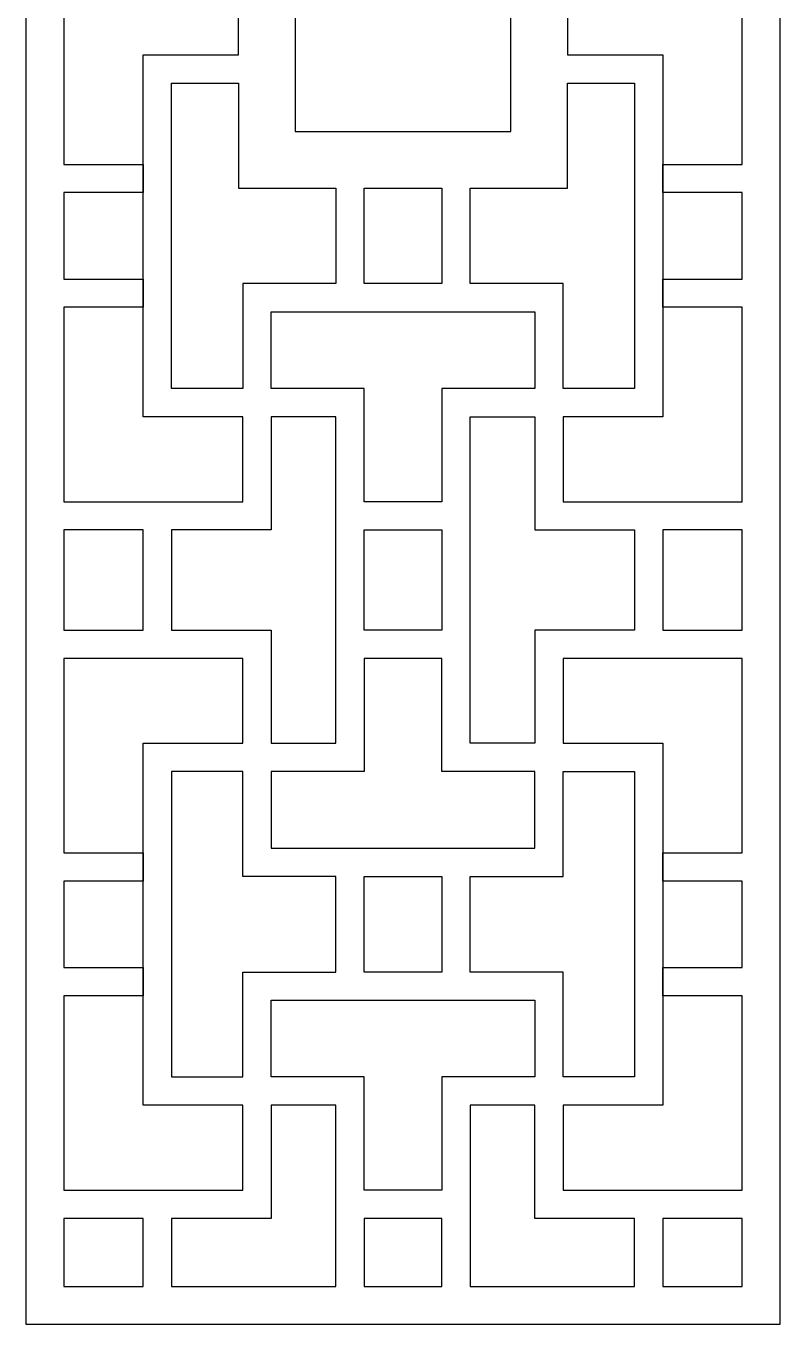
# Model space of a CAD drawing. Header units: centimetres. Extents: x -27.5 to -16.8, y -9.5 to 9.5.
# Drawn here: x -27.5 to -22.43, y -9.5 to -0.78 of the extents above; entities that cross this region are included whole.
import ezdxf

# ---------------------------------------------------------------- set-up
doc = ezdxf.new("R2010")
doc.units = ezdxf.units.CM
doc.header["$MEASUREMENT"] = 0
doc.layers.add('layer 1', color=7, linetype='Continuous')

msp = doc.modelspace()

# ---------------------------------------------------------------- linework, layer by layer
at = {"layer": 'layer 1', "color": 250}
for points, knots in [([(-27.5, -9.5), (-27.5, -9.5), (-27.5, 9.5), (-27.5, 9.5), (-27.5, 9.5), (-27.5, 9.5), (-22.43334, 9.5), (-22.43334, 9.5), (-22.43334, 9.5), (-22.43334, 9.5), (-22.43334, -9.5), (-22.43334, -9.5), (-22.43334, -9.5), (-22.43334, -9.5), (-27.5, -9.5), (-27.5, -9.5)], [0, 0, 0, 0, 0.2, 0.2, 0.2, 0.2, 0.4, 0.4, 0.4, 0.4, 0.6, 0.6, 0.6, 0.6, 1, 1, 1, 1]), ([(-25.69206, 1.48462), (-25.69206, 1.48462), (-25.69206, 1.48462), (-25.69206, 1.48462), (-25.69206, 1.48462), (-25.69206, 1.48462), (-24.96667, 1.48462), (-24.96667, 1.48462), (-24.96667, 1.48462), (-24.96667, 1.48462), (-24.24128, 1.48462), (-24.24128, 1.48462), (-24.24128, 1.48462), (-24.24128, 1.48462), (-24.24128, 0.00001), (-24.24128, 0.00001), (-24.24128, 0.00001), (-24.24128, 0.00001), (-24.24128, -1.4846), (-24.24128, -1.4846), (-24.24128, -1.4846), (-24.24128, -1.4846), (-24.96667, -1.4846), (-24.96667, -1.4846), (-24.96667, -1.4846), (-24.96667, -1.4846), (-25.69206, -1.4846), (-25.69206, -1.4846), (-25.69206, -1.4846), (-25.69206, -0.49487), (-25.69206, 0.49487), (-25.69206, 1.48462)], [0, 0, 0, 0, 0.1111111, 0.1111111, 0.1111111, 0.1111111, 0.2222222, 0.2222222, 0.2222222, 0.2222222, 0.3333333, 0.3333333, 0.3333333, 0.3333333, 0.4444444, 0.4444444, 0.4444444, 0.4444444, 0.5555556, 0.5555556, 0.5555556, 0.5555556, 0.6666667, 0.6666667, 0.6666667, 0.6666667, 0.7777778, 0.7777778, 0.7777778, 0.7777778, 1, 1, 1, 1]), ([(-27.24666, -3.97265), (-27.24666, -3.97265), (-27.24666, -3.97265), (-27.24666, -3.97265), (-27.24666, -3.97265), (-27.24666, -3.97265), (-27.24666, -2.66601), (-27.24666, -2.66601), (-27.24666, -2.66601), (-27.24666, -2.66601), (-26.71333, -2.66601), (-26.71333, -2.66601), (-26.71333, -2.66601), (-26.71333, -2.66601), (-26.71333, -2.476), (-26.71333, -2.476), (-26.71333, -2.476), (-26.71333, -2.476), (-27.24666, -2.476), (-27.24666, -2.476), (-27.24666, -2.476), (-27.24666, -2.476), (-27.24666, -1.89551), (-27.24666, -1.89551), (-27.24666, -1.89551), (-27.24666, -1.89551), (-26.71333, -1.89551), (-26.71333, -1.89551), (-26.71333, -1.89551), (-26.71333, -1.89551), (-26.71333, -1.70549), (-26.71333, -1.70549), (-26.71333, -1.70549), (-26.71333, -1.70549), (-27.24666, -1.70549), (-27.24666, -1.70549), (-27.24666, -1.70549), (-27.24666, -1.70549), (-27.24666, -0.58506), (-27.24666, -0.58506), (-27.24666, -0.58506), (-27.09702, -0.58506), (-26.90438, -0.58506), (-26.78203, -0.58506), (-26.78203, -0.58506), (-26.78203, -0.58506), (-26.78203, -0.28066), (-26.78203, -0.28066), (-26.78203, -0.28066), (-26.78203, -0.28066), (-26.97202, -0.28066), (-26.97202, -0.28066), (-26.97202, -0.28066), (-26.97202, -0.28066), (-26.97202, -0.39506), (-26.97202, -0.39506), (-26.97202, -0.39506), (-26.97202, -0.39506), (-27.04754, -0.39506), (-27.04754, -0.39506), (-27.04754, -0.39506), (-27.04754, -0.39506), (-27.04754, -0.18332), (-27.04754, -0.18332), (-27.04754, -0.18332), (-26.7857, -0.18332), (-26.52389, -0.18332), (-26.26207, -0.18332), (-26.26207, -0.18332), (-26.26207, -0.18332), (-26.26207, -0.39506), (-26.26207, -0.39506), (-26.26207, -0.39506), (-26.26207, -0.39506), (-26.33757, -0.39506), (-26.33757, -0.39506), (-26.33757, -0.39506), (-26.33757, -0.39506), (-26.33757, -0.28066), (-26.33757, -0.28066), (-26.33757, -0.28066), (-26.33757, -0.28066), (-26.52757, -0.28066), (-26.52757, -0.28066), (-26.52757, -0.28066), (-26.52757, -0.28066), (-26.52757, -0.58506), (-26.52757, -0.58506), (-26.52757, -0.58506), (-26.37617, -0.58506), (-26.22476, -0.58506), (-26.07332, -0.58506), (-26.07332, -0.58506), (-26.07332, -0.58506), (-26.07206, -0.58506), (-26.07206, -0.58506), (-26.07206, -0.58506), (-26.07206, -0.58506), (-26.07206, -0.96947), (-26.07206, -0.96947), (-26.07206, -0.96947), (-26.07206, -0.96947), (-26.52278, -0.96947), (-26.52278, -0.96947), (-26.52278, -0.96947), (-26.52278, -0.96947), (-26.56681, -0.96947), (-26.56681, -0.96947), (-26.56681, -0.96947), (-26.56681, -0.96947), (-26.71278, -0.96947), (-26.71278, -0.96947), (-26.71278, -0.96947), (-26.71278, -0.96947), (-26.71278, -2.18575), (-26.71278, -2.18575), (-26.71278, -2.18575), (-26.71278, -2.18575), (-26.71278, -3.40204), (-26.71278, -3.40204), (-26.71278, -3.40204), (-26.71278, -3.40204), (-26.56681, -3.40204), (-26.56681, -3.40204), (-26.56681, -3.40204), (-26.56681, -3.40204), (-26.52278, -3.40204), (-26.52278, -3.40204), (-26.52278, -3.40204), (-26.52278, -3.40204), (-26.04232, -3.40204), (-26.04232, -3.40204), (-26.04232, -3.40204), (-26.04232, -3.40204), (-26.04232, -3.97265), (-26.04232, -3.97265), (-26.04232, -3.97265), (-26.04232, -3.97265), (-27.24666, -3.97265), (-27.24666, -3.97265)], [0, 0, 0, 0, 0.0277778, 0.0277778, 0.0277778, 0.0277778, 0.0555556, 0.0555556, 0.0555556, 0.0555556, 0.0833333, 0.0833333, 0.0833333, 0.0833333, 0.1111111, 0.1111111, 0.1111111, 0.1111111, 0.1388889, 0.1388889, 0.1388889, 0.1388889, 0.1666667, 0.1666667, 0.1666667, 0.1666667, 0.1944444, 0.1944444, 0.1944444, 0.1944444, 0.2222222, 0.2222222, 0.2222222, 0.2222222, 0.25, 0.25, 0.25, 0.25, 0.2777778, 0.2777778, 0.2777778, 0.2777778, 0.3055556, 0.3055556, 0.3055556, 0.3055556, 0.3333333, 0.3333333, 0.3333333, 0.3333333, 0.3611111, 0.3611111, 0.3611111, 0.3611111, 0.3888889, 0.3888889, 0.3888889, 0.3888889, 0.4166667, 0.4166667, 0.4166667, 0.4166667, 0.4444444, 0.4444444, 0.4444444, 0.4444444, 0.4722222, 0.4722222, 0.4722222, 0.4722222, 0.5, 0.5, 0.5, 0.5, 0.5277778, 0.5277778, 0.5277778, 0.5277778, 0.5555556, 0.5555556, 0.5555556, 0.5555556, 0.5833333, 0.5833333, 0.5833333, 0.5833333, 0.6111111, 0.6111111, 0.6111111, 0.6111111, 0.6388889, 0.6388889, 0.6388889, 0.6388889, 0.6666667, 0.6666667, 0.6666667, 0.6666667, 0.6944444, 0.6944444, 0.6944444, 0.6944444, 0.7222222, 0.7222222, 0.7222222, 0.7222222, 0.75, 0.75, 0.75, 0.75, 0.7777778, 0.7777778, 0.7777778, 0.7777778, 0.8055556, 0.8055556, 0.8055556, 0.8055556, 0.8333333, 0.8333333, 0.8333333, 0.8333333, 0.8611111, 0.8611111, 0.8611111, 0.8611111, 0.8888889, 0.8888889, 0.8888889, 0.8888889, 0.9166667, 0.9166667, 0.9166667, 0.9166667, 0.9444444, 0.9444444, 0.9444444, 0.9444444, 1, 1, 1, 1]), ([(-22.68666, -0.58506), (-22.68666, -0.58506), (-22.68666, -0.58506), (-22.68666, -0.58506), (-22.68666, -0.58506), (-22.68666, -0.58506), (-22.68666, -1.70549), (-22.68666, -1.70549), (-22.68666, -1.70549), (-22.68666, -1.70549), (-23.22, -1.70549), (-23.22, -1.70549), (-23.22, -1.70549), (-23.22, -1.70549), (-23.22, -1.89551), (-23.22, -1.89551), (-23.22, -1.89551), (-23.22, -1.89551), (-22.68666, -1.89551), (-22.68666, -1.89551), (-22.68666, -1.89551), (-22.68666, -1.89551), (-22.68666, -2.476), (-22.68666, -2.476), (-22.68666, -2.476), (-22.68666, -2.476), (-23.22, -2.476), (-23.22, -2.476), (-23.22, -2.476), (-23.22, -2.476), (-23.22, -2.66601), (-23.22, -2.66601), (-23.22, -2.66601), (-23.22, -2.66601), (-22.68666, -2.66601), (-22.68666, -2.66601), (-22.68666, -2.66601), (-22.68666, -2.66601), (-22.68666, -3.97265), (-22.68666, -3.97265), (-22.68666, -3.97265), (-22.68666, -3.97265), (-23.891, -3.97265), (-23.891, -3.97265), (-23.891, -3.97265), (-23.891, -3.97265), (-23.891, -3.40204), (-23.891, -3.40204), (-23.891, -3.40204), (-23.891, -3.40204), (-23.41054, -3.40204), (-23.41054, -3.40204), (-23.41054, -3.40204), (-23.41054, -3.40204), (-23.36651, -3.40204), (-23.36651, -3.40204), (-23.36651, -3.40204), (-23.36651, -3.40204), (-23.22054, -3.40204), (-23.22054, -3.40204), (-23.22054, -3.40204), (-23.22054, -3.40204), (-23.22054, -2.18575), (-23.22054, -2.18575), (-23.22054, -2.18575), (-23.22054, -2.18575), (-23.22054, -0.96947), (-23.22054, -0.96947), (-23.22054, -0.96947), (-23.22054, -0.96947), (-23.36651, -0.96947), (-23.36651, -0.96947), (-23.36651, -0.96947), (-23.36651, -0.96947), (-23.41054, -0.96947), (-23.41054, -0.96947), (-23.41054, -0.96947), (-23.41054, -0.96947), (-23.86127, -0.96947), (-23.86127, -0.96947), (-23.86127, -0.96947), (-23.86127, -0.96947), (-23.86127, -0.58506), (-23.86127, -0.58506), (-23.86127, -0.58506), (-23.70944, -0.58506), (-23.55759, -0.58506), (-23.40575, -0.58506), (-23.40575, -0.58506), (-23.40575, -0.58506), (-23.40575, -0.28066), (-23.40575, -0.28066), (-23.40575, -0.28066), (-23.40575, -0.28066), (-23.59575, -0.28066), (-23.59575, -0.28066), (-23.59575, -0.28066), (-23.59575, -0.28066), (-23.59575, -0.39506), (-23.59575, -0.39506), (-23.59575, -0.39506), (-23.59575, -0.39506), (-23.67127, -0.39506), (-23.67127, -0.39506), (-23.67127, -0.39506), (-23.67127, -0.39506), (-23.67127, -0.18332), (-23.67127, -0.18332), (-23.67127, -0.18332), (-23.40946, -0.18332), (-23.14761, -0.18332), (-22.8858, -0.18332), (-22.8858, -0.18332), (-22.8858, -0.18332), (-22.8858, -0.39506), (-22.8858, -0.39506), (-22.8858, -0.39506), (-22.8858, -0.39506), (-22.96132, -0.39506), (-22.96132, -0.39506), (-22.96132, -0.39506), (-22.96132, -0.39506), (-22.96132, -0.28066), (-22.96132, -0.28066), (-22.96132, -0.28066), (-22.96132, -0.28066), (-23.15131, -0.28066), (-23.15131, -0.28066), (-23.15131, -0.28066), (-23.15131, -0.28066), (-23.15131, -0.58506), (-23.15131, -0.58506), (-23.15131, -0.58506), (-23.03519, -0.58506), (-22.83999, -0.58506), (-22.68666, -0.58506)], [0, 0, 0, 0, 0.0285714, 0.0285714, 0.0285714, 0.0285714, 0.0571429, 0.0571429, 0.0571429, 0.0571429, 0.0857143, 0.0857143, 0.0857143, 0.0857143, 0.1142857, 0.1142857, 0.1142857, 0.1142857, 0.1428571, 0.1428571, 0.1428571, 0.1428571, 0.1714286, 0.1714286, 0.1714286, 0.1714286, 0.2, 0.2, 0.2, 0.2, 0.2285714, 0.2285714, 0.2285714, 0.2285714, 0.2571429, 0.2571429, 0.2571429, 0.2571429, 0.2857143, 0.2857143, 0.2857143, 0.2857143, 0.3142857, 0.3142857, 0.3142857, 0.3142857, 0.3428571, 0.3428571, 0.3428571, 0.3428571, 0.3714286, 0.3714286, 0.3714286, 0.3714286, 0.4, 0.4, 0.4, 0.4, 0.4285714, 0.4285714, 0.4285714, 0.4285714, 0.4571429, 0.4571429, 0.4571429, 0.4571429, 0.4857143, 0.4857143, 0.4857143, 0.4857143, 0.5142857, 0.5142857, 0.5142857, 0.5142857, 0.5428571, 0.5428571, 0.5428571, 0.5428571, 0.5714286, 0.5714286, 0.5714286, 0.5714286, 0.6, 0.6, 0.6, 0.6, 0.6285714, 0.6285714, 0.6285714, 0.6285714, 0.6571429, 0.6571429, 0.6571429, 0.6571429, 0.6857143, 0.6857143, 0.6857143, 0.6857143, 0.7142857, 0.7142857, 0.7142857, 0.7142857, 0.7428571, 0.7428571, 0.7428571, 0.7428571, 0.7714286, 0.7714286, 0.7714286, 0.7714286, 0.8, 0.8, 0.8, 0.8, 0.8285714, 0.8285714, 0.8285714, 0.8285714, 0.8571429, 0.8571429, 0.8571429, 0.8571429, 0.8857143, 0.8857143, 0.8857143, 0.8857143, 0.9142857, 0.9142857, 0.9142857, 0.9142857, 0.9428571, 0.9428571, 0.9428571, 0.9428571, 1, 1, 1, 1]), ([(-26.07206, -1.86461), (-26.07206, -1.86461), (-26.07206, -1.86461), (-26.07206, -1.86461), (-26.07206, -1.86461), (-26.07206, -1.86461), (-26.07206, -1.4846), (-26.07206, -1.4846), (-26.07206, -1.4846), (-26.07206, -1.4846), (-26.07206, -1.15947), (-26.07206, -1.15947), (-26.07206, -1.15947), (-26.07206, -1.15947), (-26.52278, -1.15947), (-26.52278, -1.15947), (-26.52278, -1.15947), (-26.52278, -1.15947), (-26.52278, -2.18575), (-26.52278, -2.18575), (-26.52278, -2.18575), (-26.52278, -2.18575), (-26.52278, -3.21204), (-26.52278, -3.21204), (-26.52278, -3.21204), (-26.52278, -3.21204), (-26.04232, -3.21204), (-26.04232, -3.21204), (-26.04232, -3.21204), (-26.04232, -3.21204), (-26.04232, -2.69691), (-26.04232, -2.69691), (-26.04232, -2.69691), (-26.04232, -2.69691), (-26.04232, -2.50689), (-26.04232, -2.50689), (-26.04232, -2.50689), (-26.04232, -2.50689), (-25.85231, -2.50689), (-25.85231, -2.50689), (-25.85231, -2.50689), (-25.85231, -2.50689), (-25.41693, -2.50689), (-25.41693, -2.50689), (-25.41693, -2.50689), (-25.41693, -2.50689), (-25.41693, -2.18575), (-25.41693, -2.18575), (-25.41693, -2.18575), (-25.41693, -2.18575), (-25.41693, -1.86461), (-25.41693, -1.86461), (-25.41693, -1.86461), (-25.41693, -1.86461), (-25.69206, -1.86461), (-25.69206, -1.86461), (-25.69206, -1.86461), (-25.69206, -1.86461), (-26.07206, -1.86461), (-26.07206, -1.86461)], [0, 0, 0, 0, 0.0625, 0.0625, 0.0625, 0.0625, 0.125, 0.125, 0.125, 0.125, 0.1875, 0.1875, 0.1875, 0.1875, 0.25, 0.25, 0.25, 0.25, 0.3125, 0.3125, 0.3125, 0.3125, 0.375, 0.375, 0.375, 0.375, 0.4375, 0.4375, 0.4375, 0.4375, 0.5, 0.5, 0.5, 0.5, 0.5625, 0.5625, 0.5625, 0.5625, 0.625, 0.625, 0.625, 0.625, 0.6875, 0.6875, 0.6875, 0.6875, 0.75, 0.75, 0.75, 0.75, 0.8125, 0.8125, 0.8125, 0.8125, 0.875, 0.875, 0.875, 0.875, 1, 1, 1, 1]), ([(-23.86127, -1.15947), (-23.86127, -1.15947), (-23.86127, -1.15947), (-23.86127, -1.15947), (-23.86127, -1.15947), (-23.86127, -1.15947), (-23.86127, -1.4846), (-23.86127, -1.4846), (-23.86127, -1.4846), (-23.86127, -1.4846), (-23.86127, -1.86461), (-23.86127, -1.86461), (-23.86127, -1.86461), (-23.86127, -1.86461), (-24.24128, -1.86461), (-24.24128, -1.86461), (-24.24128, -1.86461), (-24.24128, -1.86461), (-24.5164, -1.86461), (-24.5164, -1.86461), (-24.5164, -1.86461), (-24.5164, -1.86461), (-24.5164, -2.18575), (-24.5164, -2.18575), (-24.5164, -2.18575), (-24.5164, -2.18575), (-24.5164, -2.50689), (-24.5164, -2.50689), (-24.5164, -2.50689), (-24.5164, -2.50689), (-24.08101, -2.50689), (-24.08101, -2.50689), (-24.08101, -2.50689), (-24.08101, -2.50689), (-23.891, -2.50689), (-23.891, -2.50689), (-23.891, -2.50689), (-23.891, -2.50689), (-23.891, -2.69691), (-23.891, -2.69691), (-23.891, -2.69691), (-23.891, -2.69691), (-23.891, -3.21204), (-23.891, -3.21204), (-23.891, -3.21204), (-23.891, -3.21204), (-23.41054, -3.21204), (-23.41054, -3.21204), (-23.41054, -3.21204), (-23.41054, -3.21204), (-23.41054, -2.18575), (-23.41054, -2.18575), (-23.41054, -2.18575), (-23.41054, -2.18575), (-23.41054, -1.15947), (-23.41054, -1.15947), (-23.41054, -1.15947), (-23.41054, -1.15947), (-23.86127, -1.15947), (-23.86127, -1.15947)], [0, 0, 0, 0, 0.0625, 0.0625, 0.0625, 0.0625, 0.125, 0.125, 0.125, 0.125, 0.1875, 0.1875, 0.1875, 0.1875, 0.25, 0.25, 0.25, 0.25, 0.3125, 0.3125, 0.3125, 0.3125, 0.375, 0.375, 0.375, 0.375, 0.4375, 0.4375, 0.4375, 0.4375, 0.5, 0.5, 0.5, 0.5, 0.5625, 0.5625, 0.5625, 0.5625, 0.625, 0.625, 0.625, 0.625, 0.6875, 0.6875, 0.6875, 0.6875, 0.75, 0.75, 0.75, 0.75, 0.8125, 0.8125, 0.8125, 0.8125, 0.875, 0.875, 0.875, 0.875, 1, 1, 1, 1]), ([(-24.7064, -1.86461), (-24.7064, -1.86461), (-24.7064, -1.86461), (-24.7064, -1.86461), (-24.7064, -1.86461), (-24.7064, -1.86461), (-24.96667, -1.86461), (-24.96667, -1.86461), (-24.96667, -1.86461), (-24.96667, -1.86461), (-25.22693, -1.86461), (-25.22693, -1.86461), (-25.22693, -1.86461), (-25.22693, -1.86461), (-25.22693, -2.18575), (-25.22693, -2.18575), (-25.22693, -2.18575), (-25.22693, -2.18575), (-25.22693, -2.50689), (-25.22693, -2.50689), (-25.22693, -2.50689), (-25.22693, -2.50689), (-24.96667, -2.50689), (-24.96667, -2.50689), (-24.96667, -2.50689), (-24.96667, -2.50689), (-24.7064, -2.50689), (-24.7064, -2.50689), (-24.7064, -2.50689), (-24.7064, -2.50689), (-24.7064, -2.18575), (-24.7064, -2.18575), (-24.7064, -2.18575), (-24.7064, -2.18575), (-24.7064, -1.86461), (-24.7064, -1.86461)], [0, 0, 0, 0, 0.1, 0.1, 0.1, 0.1, 0.2, 0.2, 0.2, 0.2, 0.3, 0.3, 0.3, 0.3, 0.4, 0.4, 0.4, 0.4, 0.5, 0.5, 0.5, 0.5, 0.6, 0.6, 0.6, 0.6, 0.7, 0.7, 0.7, 0.7, 0.8, 0.8, 0.8, 0.8, 1, 1, 1, 1]), ([(-24.96667, -3.97265), (-24.96667, -3.97265), (-24.96667, -3.97265), (-24.96667, -3.97265), (-24.96667, -3.97265), (-24.96667, -3.97265), (-24.7064, -3.97265), (-24.7064, -3.97265), (-24.7064, -3.97265), (-24.7064, -3.97265), (-24.7064, -3.40204), (-24.7064, -3.40204), (-24.7064, -3.40204), (-24.7064, -3.40204), (-24.7064, -3.30131), (-24.7064, -3.30131), (-24.7064, -3.30131), (-24.7064, -3.30131), (-24.7064, -3.21204), (-24.7064, -3.21204), (-24.7064, -3.21204), (-24.7064, -3.21204), (-24.08101, -3.21204), (-24.08101, -3.21204), (-24.08101, -3.21204), (-24.08101, -3.21204), (-24.08101, -2.69691), (-24.08101, -2.69691), (-24.08101, -2.69691), (-24.08101, -2.69691), (-24.96667, -2.69691), (-24.96667, -2.69691), (-24.96667, -2.69691), (-24.96667, -2.69691), (-25.85231, -2.69691), (-25.85231, -2.69691), (-25.85231, -2.69691), (-25.85231, -2.69691), (-25.85231, -3.21204), (-25.85231, -3.21204), (-25.85231, -3.21204), (-25.85231, -3.21204), (-25.22693, -3.21204), (-25.22693, -3.21204), (-25.22693, -3.21204), (-25.22693, -3.21204), (-25.22693, -3.30131), (-25.22693, -3.30131), (-25.22693, -3.30131), (-25.22693, -3.30131), (-25.22693, -3.40204), (-25.22693, -3.40204), (-25.22693, -3.40204), (-25.22693, -3.40204), (-25.22693, -3.97265), (-25.22693, -3.97265), (-25.22693, -3.97265), (-25.22693, -3.97265), (-24.96667, -3.97265), (-24.96667, -3.97265)], [0, 0, 0, 0, 0.0625, 0.0625, 0.0625, 0.0625, 0.125, 0.125, 0.125, 0.125, 0.1875, 0.1875, 0.1875, 0.1875, 0.25, 0.25, 0.25, 0.25, 0.3125, 0.3125, 0.3125, 0.3125, 0.375, 0.375, 0.375, 0.375, 0.4375, 0.4375, 0.4375, 0.4375, 0.5, 0.5, 0.5, 0.5, 0.5625, 0.5625, 0.5625, 0.5625, 0.625, 0.625, 0.625, 0.625, 0.6875, 0.6875, 0.6875, 0.6875, 0.75, 0.75, 0.75, 0.75, 0.8125, 0.8125, 0.8125, 0.8125, 0.875, 0.875, 0.875, 0.875, 1, 1, 1, 1]), ([(-26.52278, -4.49926), (-26.52278, -4.49926), (-26.52278, -4.49926), (-26.52278, -4.49926), (-26.52278, -4.49926), (-26.52278, -4.49926), (-26.52278, -4.16265), (-26.52278, -4.16265), (-26.52278, -4.16265), (-26.52278, -4.16265), (-26.04232, -4.16265), (-26.04232, -4.16265), (-26.04232, -4.16265), (-26.04232, -4.16265), (-25.94143, -4.16265), (-25.94143, -4.16265), (-25.94143, -4.16265), (-25.94143, -4.16265), (-25.85231, -4.16265), (-25.85231, -4.16265), (-25.85231, -4.16265), (-25.85231, -4.16265), (-25.85231, -3.40204), (-25.85231, -3.40204), (-25.85231, -3.40204), (-25.85231, -3.40204), (-25.41693, -3.40204), (-25.41693, -3.40204), (-25.41693, -3.40204), (-25.41693, -3.40204), (-25.41693, -4.49926), (-25.41693, -4.49926), (-25.41693, -4.49926), (-25.41693, -4.49926), (-25.41693, -5.59648), (-25.41693, -5.59648), (-25.41693, -5.59648), (-25.41693, -5.59648), (-25.85231, -5.59648), (-25.85231, -5.59648), (-25.85231, -5.59648), (-25.85231, -5.59648), (-25.85231, -4.83587), (-25.85231, -4.83587), (-25.85231, -4.83587), (-25.85231, -4.83587), (-25.94143, -4.83587), (-25.94143, -4.83587), (-25.94143, -4.83587), (-25.94143, -4.83587), (-26.04232, -4.83587), (-26.04232, -4.83587), (-26.04232, -4.83587), (-26.04232, -4.83587), (-26.52278, -4.83587), (-26.52278, -4.83587), (-26.52278, -4.83587), (-26.52278, -4.83587), (-26.52278, -4.49926), (-26.52278, -4.49926)], [0, 0, 0, 0, 0.0625, 0.0625, 0.0625, 0.0625, 0.125, 0.125, 0.125, 0.125, 0.1875, 0.1875, 0.1875, 0.1875, 0.25, 0.25, 0.25, 0.25, 0.3125, 0.3125, 0.3125, 0.3125, 0.375, 0.375, 0.375, 0.375, 0.4375, 0.4375, 0.4375, 0.4375, 0.5, 0.5, 0.5, 0.5, 0.5625, 0.5625, 0.5625, 0.5625, 0.625, 0.625, 0.625, 0.625, 0.6875, 0.6875, 0.6875, 0.6875, 0.75, 0.75, 0.75, 0.75, 0.8125, 0.8125, 0.8125, 0.8125, 0.875, 0.875, 0.875, 0.875, 1, 1, 1, 1]), ([(-23.41054, -4.49926), (-23.41054, -4.49926), (-23.41054, -4.49926), (-23.41054, -4.49926), (-23.41054, -4.49926), (-23.41054, -4.49926), (-23.41054, -4.16265), (-23.41054, -4.16265), (-23.41054, -4.16265), (-23.41054, -4.16265), (-23.891, -4.16265), (-23.891, -4.16265), (-23.891, -4.16265), (-23.891, -4.16265), (-23.99191, -4.16265), (-23.99191, -4.16265), (-23.99191, -4.16265), (-23.99191, -4.16265), (-24.08101, -4.16265), (-24.08101, -4.16265), (-24.08101, -4.16265), (-24.08101, -4.16265), (-24.08101, -3.40204), (-24.08101, -3.40204), (-24.08101, -3.40204), (-24.08101, -3.40204), (-24.5164, -3.40204), (-24.5164, -3.40204), (-24.5164, -3.40204), (-24.5164, -3.40204), (-24.5164, -4.49926), (-24.5164, -4.49926), (-24.5164, -4.49926), (-24.5164, -4.49926), (-24.5164, -5.59648), (-24.5164, -5.59648), (-24.5164, -5.59648), (-24.5164, -5.59648), (-24.08101, -5.59648), (-24.08101, -5.59648), (-24.08101, -5.59648), (-24.08101, -5.59648), (-24.08101, -4.83587), (-24.08101, -4.83587), (-24.08101, -4.83587), (-24.08101, -4.83587), (-23.99191, -4.83587), (-23.99191, -4.83587), (-23.99191, -4.83587), (-23.99191, -4.83587), (-23.891, -4.83587), (-23.891, -4.83587), (-23.891, -4.83587), (-23.891, -4.83587), (-23.41054, -4.83587), (-23.41054, -4.83587), (-23.41054, -4.83587), (-23.41054, -4.83587), (-23.41054, -4.49926), (-23.41054, -4.49926)], [0, 0, 0, 0, 0.0625, 0.0625, 0.0625, 0.0625, 0.125, 0.125, 0.125, 0.125, 0.1875, 0.1875, 0.1875, 0.1875, 0.25, 0.25, 0.25, 0.25, 0.3125, 0.3125, 0.3125, 0.3125, 0.375, 0.375, 0.375, 0.375, 0.4375, 0.4375, 0.4375, 0.4375, 0.5, 0.5, 0.5, 0.5, 0.5625, 0.5625, 0.5625, 0.5625, 0.625, 0.625, 0.625, 0.625, 0.6875, 0.6875, 0.6875, 0.6875, 0.75, 0.75, 0.75, 0.75, 0.8125, 0.8125, 0.8125, 0.8125, 0.875, 0.875, 0.875, 0.875, 1, 1, 1, 1]), ([(-27.24666, -4.83587), (-27.24666, -4.83587), (-27.24666, -4.83587), (-27.24666, -4.83587), (-27.24666, -4.83587), (-27.24666, -4.83587), (-27.24666, -4.16265), (-27.24666, -4.16265), (-27.24666, -4.16265), (-27.24666, -4.16265), (-26.71278, -4.16265), (-26.71278, -4.16265), (-26.71278, -4.16265), (-26.71278, -4.16265), (-26.71278, -4.49926), (-26.71278, -4.49926), (-26.71278, -4.49926), (-26.71278, -4.49926), (-26.71278, -4.83587), (-26.71278, -4.83587), (-26.71278, -4.83587), (-26.71278, -4.83587), (-27.24666, -4.83587), (-27.24666, -4.83587)], [0, 0, 0, 0, 0.1428571, 0.1428571, 0.1428571, 0.1428571, 0.2857143, 0.2857143, 0.2857143, 0.2857143, 0.4285714, 0.4285714, 0.4285714, 0.4285714, 0.5714286, 0.5714286, 0.5714286, 0.5714286, 0.7142857, 0.7142857, 0.7142857, 0.7142857, 1, 1, 1, 1]), ([(-24.7064, -4.16265), (-24.7064, -4.16265), (-24.7064, -4.16265), (-24.7064, -4.16265), (-24.7064, -4.16265), (-24.7064, -4.16265), (-24.96667, -4.16265), (-24.96667, -4.16265), (-24.96667, -4.16265), (-24.96667, -4.16265), (-25.22693, -4.16265), (-25.22693, -4.16265), (-25.22693, -4.16265), (-25.22693, -4.16265), (-25.22693, -4.49926), (-25.22693, -4.49926), (-25.22693, -4.49926), (-25.22693, -4.49926), (-25.22693, -4.83587), (-25.22693, -4.83587), (-25.22693, -4.83587), (-25.22693, -4.83587), (-24.96667, -4.83587), (-24.96667, -4.83587), (-24.96667, -4.83587), (-24.96667, -4.83587), (-24.7064, -4.83587), (-24.7064, -4.83587), (-24.7064, -4.83587), (-24.7064, -4.83587), (-24.7064, -4.49926), (-24.7064, -4.49926), (-24.7064, -4.49926), (-24.7064, -4.49926), (-24.7064, -4.16265), (-24.7064, -4.16265)], [0, 0, 0, 0, 0.1, 0.1, 0.1, 0.1, 0.2, 0.2, 0.2, 0.2, 0.3, 0.3, 0.3, 0.3, 0.4, 0.4, 0.4, 0.4, 0.5, 0.5, 0.5, 0.5, 0.6, 0.6, 0.6, 0.6, 0.7, 0.7, 0.7, 0.7, 0.8, 0.8, 0.8, 0.8, 1, 1, 1, 1]), ([(-22.68666, -4.16265), (-22.68666, -4.16265), (-22.68666, -4.16265), (-22.68666, -4.16265), (-22.68666, -4.16265), (-22.68666, -4.16265), (-22.68666, -4.83587), (-22.68666, -4.83587), (-22.68666, -4.83587), (-22.68666, -4.83587), (-23.22054, -4.83587), (-23.22054, -4.83587), (-23.22054, -4.83587), (-23.22054, -4.83587), (-23.22054, -4.49926), (-23.22054, -4.49926), (-23.22054, -4.49926), (-23.22054, -4.49926), (-23.22054, -4.16265), (-23.22054, -4.16265), (-23.22054, -4.16265), (-23.22054, -4.16265), (-22.68666, -4.16265), (-22.68666, -4.16265)], [0, 0, 0, 0, 0.1428571, 0.1428571, 0.1428571, 0.1428571, 0.2857143, 0.2857143, 0.2857143, 0.2857143, 0.4285714, 0.4285714, 0.4285714, 0.4285714, 0.5714286, 0.5714286, 0.5714286, 0.5714286, 0.7142857, 0.7142857, 0.7142857, 0.7142857, 1, 1, 1, 1]), ([(-27.24666, -8.59965), (-27.24666, -8.59965), (-27.24666, -8.59965), (-27.24666, -8.59965), (-27.24666, -8.59965), (-27.24666, -8.59965), (-27.24666, -7.29301), (-27.24666, -7.29301), (-27.24666, -7.29301), (-27.24666, -7.29301), (-26.71333, -7.29301), (-26.71333, -7.29301), (-26.71333, -7.29301), (-26.71333, -7.29301), (-26.71333, -7.10301), (-26.71333, -7.10301), (-26.71333, -7.10301), (-26.71333, -7.10301), (-27.24666, -7.10301), (-27.24666, -7.10301), (-27.24666, -7.10301), (-27.24666, -7.10301), (-27.24666, -6.52251), (-27.24666, -6.52251), (-27.24666, -6.52251), (-27.24666, -6.52251), (-26.71333, -6.52251), (-26.71333, -6.52251), (-26.71333, -6.52251), (-26.71333, -6.52251), (-26.71333, -6.33251), (-26.71333, -6.33251), (-26.71333, -6.33251), (-26.71333, -6.33251), (-27.24666, -6.33251), (-27.24666, -6.33251), (-27.24666, -6.33251), (-27.24666, -6.33251), (-27.24666, -5.02587), (-27.24666, -5.02587), (-27.24666, -5.02587), (-27.24666, -5.02587), (-26.04232, -5.02587), (-26.04232, -5.02587), (-26.04232, -5.02587), (-26.04232, -5.02587), (-26.04232, -5.59648), (-26.04232, -5.59648), (-26.04232, -5.59648), (-26.04232, -5.59648), (-26.52278, -5.59648), (-26.52278, -5.59648), (-26.52278, -5.59648), (-26.52278, -5.59648), (-26.56681, -5.59648), (-26.56681, -5.59648), (-26.56681, -5.59648), (-26.56681, -5.59648), (-26.71278, -5.59648), (-26.71278, -5.59648), (-26.71278, -5.59648), (-26.71278, -5.59648), (-26.71278, -6.81275), (-26.71278, -6.81275), (-26.71278, -6.81275), (-26.71278, -6.81275), (-26.71278, -6.81277), (-26.71278, -6.81277), (-26.71278, -6.81277), (-26.71278, -6.81277), (-26.71278, -8.02905), (-26.71278, -8.02905), (-26.71278, -8.02905), (-26.71278, -8.02905), (-26.56681, -8.02905), (-26.56681, -8.02905), (-26.56681, -8.02905), (-26.56681, -8.02905), (-26.52278, -8.02905), (-26.52278, -8.02905), (-26.52278, -8.02905), (-26.52278, -8.02905), (-26.04232, -8.02905), (-26.04232, -8.02905), (-26.04232, -8.02905), (-26.04232, -8.02905), (-26.04232, -8.59965), (-26.04232, -8.59965), (-26.04232, -8.59965), (-26.04232, -8.59965), (-27.24666, -8.59965), (-27.24666, -8.59965)], [0, 0, 0, 0, 0.0416667, 0.0416667, 0.0416667, 0.0416667, 0.0833333, 0.0833333, 0.0833333, 0.0833333, 0.125, 0.125, 0.125, 0.125, 0.1666667, 0.1666667, 0.1666667, 0.1666667, 0.2083333, 0.2083333, 0.2083333, 0.2083333, 0.25, 0.25, 0.25, 0.25, 0.2916667, 0.2916667, 0.2916667, 0.2916667, 0.3333333, 0.3333333, 0.3333333, 0.3333333, 0.375, 0.375, 0.375, 0.375, 0.4166667, 0.4166667, 0.4166667, 0.4166667, 0.4583333, 0.4583333, 0.4583333, 0.4583333, 0.5, 0.5, 0.5, 0.5, 0.5416667, 0.5416667, 0.5416667, 0.5416667, 0.5833333, 0.5833333, 0.5833333, 0.5833333, 0.625, 0.625, 0.625, 0.625, 0.6666667, 0.6666667, 0.6666667, 0.6666667, 0.7083333, 0.7083333, 0.7083333, 0.7083333, 0.75, 0.75, 0.75, 0.75, 0.7916667, 0.7916667, 0.7916667, 0.7916667, 0.8333333, 0.8333333, 0.8333333, 0.8333333, 0.875, 0.875, 0.875, 0.875, 0.9166667, 0.9166667, 0.9166667, 0.9166667, 1, 1, 1, 1]), ([(-24.96667, -5.02587), (-24.96667, -5.02587), (-24.96667, -5.02587), (-24.96667, -5.02587), (-24.96667, -5.02587), (-24.96667, -5.02587), (-24.7064, -5.02587), (-24.7064, -5.02587), (-24.7064, -5.02587), (-24.7064, -5.02587), (-24.7064, -5.59648), (-24.7064, -5.59648), (-24.7064, -5.59648), (-24.7064, -5.59648), (-24.7064, -5.69721), (-24.7064, -5.69721), (-24.7064, -5.69721), (-24.7064, -5.69721), (-24.7064, -5.78648), (-24.7064, -5.78648), (-24.7064, -5.78648), (-24.7064, -5.78648), (-24.08101, -5.78648), (-24.08101, -5.78648), (-24.08101, -5.78648), (-24.08101, -5.78648), (-24.08101, -6.30161), (-24.08101, -6.30161), (-24.08101, -6.30161), (-24.08101, -6.30161), (-24.96667, -6.30161), (-24.96667, -6.30161), (-24.96667, -6.30161), (-24.96667, -6.30161), (-25.85231, -6.30161), (-25.85231, -6.30161), (-25.85231, -6.30161), (-25.85231, -6.30161), (-25.85231, -5.78648), (-25.85231, -5.78648), (-25.85231, -5.78648), (-25.85231, -5.78648), (-25.22693, -5.78648), (-25.22693, -5.78648), (-25.22693, -5.78648), (-25.22693, -5.78648), (-25.22693, -5.69721), (-25.22693, -5.69721), (-25.22693, -5.69721), (-25.22693, -5.69721), (-25.22693, -5.59648), (-25.22693, -5.59648), (-25.22693, -5.59648), (-25.22693, -5.59648), (-25.22693, -5.02587), (-25.22693, -5.02587), (-25.22693, -5.02587), (-25.22693, -5.02587), (-24.96667, -5.02587), (-24.96667, -5.02587)], [0, 0, 0, 0, 0.0625, 0.0625, 0.0625, 0.0625, 0.125, 0.125, 0.125, 0.125, 0.1875, 0.1875, 0.1875, 0.1875, 0.25, 0.25, 0.25, 0.25, 0.3125, 0.3125, 0.3125, 0.3125, 0.375, 0.375, 0.375, 0.375, 0.4375, 0.4375, 0.4375, 0.4375, 0.5, 0.5, 0.5, 0.5, 0.5625, 0.5625, 0.5625, 0.5625, 0.625, 0.625, 0.625, 0.625, 0.6875, 0.6875, 0.6875, 0.6875, 0.75, 0.75, 0.75, 0.75, 0.8125, 0.8125, 0.8125, 0.8125, 0.875, 0.875, 0.875, 0.875, 1, 1, 1, 1]), ([(-22.68666, -5.02587), (-22.68666, -5.02587), (-22.68666, -5.02587), (-22.68666, -5.02587), (-22.68666, -5.02587), (-22.68666, -5.02587), (-22.68666, -6.33251), (-22.68666, -6.33251), (-22.68666, -6.33251), (-22.68666, -6.33251), (-23.22, -6.33251), (-23.22, -6.33251), (-23.22, -6.33251), (-23.22, -6.33251), (-23.22, -6.52251), (-23.22, -6.52251), (-23.22, -6.52251), (-23.22, -6.52251), (-22.68666, -6.52251), (-22.68666, -6.52251), (-22.68666, -6.52251), (-22.68666, -6.52251), (-22.68666, -7.10301), (-22.68666, -7.10301), (-22.68666, -7.10301), (-22.68666, -7.10301), (-23.22, -7.10301), (-23.22, -7.10301), (-23.22, -7.10301), (-23.22, -7.10301), (-23.22, -7.29301), (-23.22, -7.29301), (-23.22, -7.29301), (-23.22, -7.29301), (-22.68666, -7.29301), (-22.68666, -7.29301), (-22.68666, -7.29301), (-22.68666, -7.29301), (-22.68666, -8.59965), (-22.68666, -8.59965), (-22.68666, -8.59965), (-22.68666, -8.59965), (-23.891, -8.59965), (-23.891, -8.59965), (-23.891, -8.59965), (-23.891, -8.59965), (-23.891, -8.02905), (-23.891, -8.02905), (-23.891, -8.02905), (-23.891, -8.02905), (-23.41054, -8.02905), (-23.41054, -8.02905), (-23.41054, -8.02905), (-23.41054, -8.02905), (-23.36651, -8.02905), (-23.36651, -8.02905), (-23.36651, -8.02905), (-23.36651, -8.02905), (-23.22054, -8.02905), (-23.22054, -8.02905), (-23.22054, -8.02905), (-23.22054, -8.02905), (-23.22054, -6.81277), (-23.22054, -6.81277), (-23.22054, -6.81277), (-23.22054, -6.81277), (-23.22054, -6.81275), (-23.22054, -6.81275), (-23.22054, -6.81275), (-23.22054, -6.81275), (-23.22054, -5.59648), (-23.22054, -5.59648), (-23.22054, -5.59648), (-23.22054, -5.59648), (-23.36651, -5.59648), (-23.36651, -5.59648), (-23.36651, -5.59648), (-23.36651, -5.59648), (-23.41054, -5.59648), (-23.41054, -5.59648), (-23.41054, -5.59648), (-23.41054, -5.59648), (-23.891, -5.59648), (-23.891, -5.59648), (-23.891, -5.59648), (-23.891, -5.59648), (-23.891, -5.02587), (-23.891, -5.02587), (-23.891, -5.02587), (-23.891, -5.02587), (-22.68666, -5.02587), (-22.68666, -5.02587)], [0, 0, 0, 0, 0.0416667, 0.0416667, 0.0416667, 0.0416667, 0.0833333, 0.0833333, 0.0833333, 0.0833333, 0.125, 0.125, 0.125, 0.125, 0.1666667, 0.1666667, 0.1666667, 0.1666667, 0.2083333, 0.2083333, 0.2083333, 0.2083333, 0.25, 0.25, 0.25, 0.25, 0.2916667, 0.2916667, 0.2916667, 0.2916667, 0.3333333, 0.3333333, 0.3333333, 0.3333333, 0.375, 0.375, 0.375, 0.375, 0.4166667, 0.4166667, 0.4166667, 0.4166667, 0.4583333, 0.4583333, 0.4583333, 0.4583333, 0.5, 0.5, 0.5, 0.5, 0.5416667, 0.5416667, 0.5416667, 0.5416667, 0.5833333, 0.5833333, 0.5833333, 0.5833333, 0.625, 0.625, 0.625, 0.625, 0.6666667, 0.6666667, 0.6666667, 0.6666667, 0.7083333, 0.7083333, 0.7083333, 0.7083333, 0.75, 0.75, 0.75, 0.75, 0.7916667, 0.7916667, 0.7916667, 0.7916667, 0.8333333, 0.8333333, 0.8333333, 0.8333333, 0.875, 0.875, 0.875, 0.875, 0.9166667, 0.9166667, 0.9166667, 0.9166667, 1, 1, 1, 1]), ([(-25.41693, -6.81277), (-25.41693, -6.81277), (-25.41693, -6.81277), (-25.41693, -6.81277), (-25.41693, -6.81277), (-25.41693, -6.81277), (-25.41693, -7.13391), (-25.41693, -7.13391), (-25.41693, -7.13391), (-25.41693, -7.13391), (-25.85231, -7.13391), (-25.85231, -7.13391), (-25.85231, -7.13391), (-25.85231, -7.13391), (-26.04232, -7.13391), (-26.04232, -7.13391), (-26.04232, -7.13391), (-26.04232, -7.13391), (-26.04232, -7.3239), (-26.04232, -7.3239), (-26.04232, -7.3239), (-26.04232, -7.3239), (-26.04232, -7.83904), (-26.04232, -7.83904), (-26.04232, -7.83904), (-26.04232, -7.83904), (-26.52278, -7.83904), (-26.52278, -7.83904), (-26.52278, -7.83904), (-26.52278, -7.83904), (-26.52278, -6.81277), (-26.52278, -6.81277), (-26.52278, -6.81277), (-26.52278, -6.81277), (-26.52278, -6.81275), (-26.52278, -6.81275), (-26.52278, -6.81275), (-26.52278, -6.81275), (-26.52278, -5.78648), (-26.52278, -5.78648), (-26.52278, -5.78648), (-26.52278, -5.78648), (-26.04232, -5.78648), (-26.04232, -5.78648), (-26.04232, -5.78648), (-26.04232, -5.78648), (-26.04232, -6.30161), (-26.04232, -6.30161), (-26.04232, -6.30161), (-26.04232, -6.30161), (-26.04232, -6.49161), (-26.04232, -6.49161), (-26.04232, -6.49161), (-26.04232, -6.49161), (-25.85231, -6.49161), (-25.85231, -6.49161), (-25.85231, -6.49161), (-25.85231, -6.49161), (-25.41693, -6.49161), (-25.41693, -6.49161), (-25.41693, -6.49161), (-25.41693, -6.49161), (-25.41693, -6.81275), (-25.41693, -6.81275), (-25.41693, -6.81275), (-25.41693, -6.81275), (-25.41693, -6.81277), (-25.41693, -6.81277)], [0, 0, 0, 0, 0.0555556, 0.0555556, 0.0555556, 0.0555556, 0.1111111, 0.1111111, 0.1111111, 0.1111111, 0.1666667, 0.1666667, 0.1666667, 0.1666667, 0.2222222, 0.2222222, 0.2222222, 0.2222222, 0.2777778, 0.2777778, 0.2777778, 0.2777778, 0.3333333, 0.3333333, 0.3333333, 0.3333333, 0.3888889, 0.3888889, 0.3888889, 0.3888889, 0.4444444, 0.4444444, 0.4444444, 0.4444444, 0.5, 0.5, 0.5, 0.5, 0.5555556, 0.5555556, 0.5555556, 0.5555556, 0.6111111, 0.6111111, 0.6111111, 0.6111111, 0.6666667, 0.6666667, 0.6666667, 0.6666667, 0.7222222, 0.7222222, 0.7222222, 0.7222222, 0.7777778, 0.7777778, 0.7777778, 0.7777778, 0.8333333, 0.8333333, 0.8333333, 0.8333333, 0.8888889, 0.8888889, 0.8888889, 0.8888889, 1, 1, 1, 1]), ([(-24.5164, -6.81277), (-24.5164, -6.81277), (-24.5164, -6.81277), (-24.5164, -6.81277), (-24.5164, -6.81277), (-24.5164, -6.81277), (-24.5164, -7.13391), (-24.5164, -7.13391), (-24.5164, -7.13391), (-24.5164, -7.13391), (-24.08101, -7.13391), (-24.08101, -7.13391), (-24.08101, -7.13391), (-24.08101, -7.13391), (-23.891, -7.13391), (-23.891, -7.13391), (-23.891, -7.13391), (-23.891, -7.13391), (-23.891, -7.3239), (-23.891, -7.3239), (-23.891, -7.3239), (-23.891, -7.3239), (-23.891, -7.83904), (-23.891, -7.83904), (-23.891, -7.83904), (-23.891, -7.83904), (-23.41054, -7.83904), (-23.41054, -7.83904), (-23.41054, -7.83904), (-23.41054, -7.83904), (-23.41054, -6.81277), (-23.41054, -6.81277), (-23.41054, -6.81277), (-23.41054, -6.81277), (-23.41054, -6.81275), (-23.41054, -6.81275), (-23.41054, -6.81275), (-23.41054, -6.81275), (-23.41054, -5.78648), (-23.41054, -5.78648), (-23.41054, -5.78648), (-23.41054, -5.78648), (-23.891, -5.78648), (-23.891, -5.78648), (-23.891, -5.78648), (-23.891, -5.78648), (-23.891, -6.30161), (-23.891, -6.30161), (-23.891, -6.30161), (-23.891, -6.30161), (-23.891, -6.49161), (-23.891, -6.49161), (-23.891, -6.49161), (-23.891, -6.49161), (-24.08101, -6.49161), (-24.08101, -6.49161), (-24.08101, -6.49161), (-24.08101, -6.49161), (-24.5164, -6.49161), (-24.5164, -6.49161), (-24.5164, -6.49161), (-24.5164, -6.49161), (-24.5164, -6.81275), (-24.5164, -6.81275), (-24.5164, -6.81275), (-24.5164, -6.81275), (-24.5164, -6.81277), (-24.5164, -6.81277)], [0, 0, 0, 0, 0.0555556, 0.0555556, 0.0555556, 0.0555556, 0.1111111, 0.1111111, 0.1111111, 0.1111111, 0.1666667, 0.1666667, 0.1666667, 0.1666667, 0.2222222, 0.2222222, 0.2222222, 0.2222222, 0.2777778, 0.2777778, 0.2777778, 0.2777778, 0.3333333, 0.3333333, 0.3333333, 0.3333333, 0.3888889, 0.3888889, 0.3888889, 0.3888889, 0.4444444, 0.4444444, 0.4444444, 0.4444444, 0.5, 0.5, 0.5, 0.5, 0.5555556, 0.5555556, 0.5555556, 0.5555556, 0.6111111, 0.6111111, 0.6111111, 0.6111111, 0.6666667, 0.6666667, 0.6666667, 0.6666667, 0.7222222, 0.7222222, 0.7222222, 0.7222222, 0.7777778, 0.7777778, 0.7777778, 0.7777778, 0.8333333, 0.8333333, 0.8333333, 0.8333333, 0.8888889, 0.8888889, 0.8888889, 0.8888889, 1, 1, 1, 1]), ([(-24.96667, -7.13391), (-24.96667, -7.13391), (-24.96667, -7.13391), (-24.96667, -7.13391), (-24.96667, -7.13391), (-24.96667, -7.13391), (-24.7064, -7.13391), (-24.7064, -7.13391), (-24.7064, -7.13391), (-24.7064, -7.13391), (-24.7064, -6.81277), (-24.7064, -6.81277), (-24.7064, -6.81277), (-24.7064, -6.81277), (-24.7064, -6.81275), (-24.7064, -6.81275), (-24.7064, -6.81275), (-24.7064, -6.81275), (-24.7064, -6.49161), (-24.7064, -6.49161), (-24.7064, -6.49161), (-24.7064, -6.49161), (-24.96667, -6.49161), (-24.96667, -6.49161), (-24.96667, -6.49161), (-24.96667, -6.49161), (-25.22693, -6.49161), (-25.22693, -6.49161), (-25.22693, -6.49161), (-25.22693, -6.49161), (-25.22693, -6.81275), (-25.22693, -6.81275), (-25.22693, -6.81275), (-25.22693, -6.81275), (-25.22693, -6.81277), (-25.22693, -6.81277), (-25.22693, -6.81277), (-25.22693, -6.81277), (-25.22693, -7.13391), (-25.22693, -7.13391), (-25.22693, -7.13391), (-25.22693, -7.13391), (-24.96667, -7.13391), (-24.96667, -7.13391)], [0, 0, 0, 0, 0.0833333, 0.0833333, 0.0833333, 0.0833333, 0.1666667, 0.1666667, 0.1666667, 0.1666667, 0.25, 0.25, 0.25, 0.25, 0.3333333, 0.3333333, 0.3333333, 0.3333333, 0.4166667, 0.4166667, 0.4166667, 0.4166667, 0.5, 0.5, 0.5, 0.5, 0.5833333, 0.5833333, 0.5833333, 0.5833333, 0.6666667, 0.6666667, 0.6666667, 0.6666667, 0.75, 0.75, 0.75, 0.75, 0.8333333, 0.8333333, 0.8333333, 0.8333333, 1, 1, 1, 1]), ([(-24.96667, -8.59965), (-24.96667, -8.59965), (-24.96667, -8.59965), (-24.96667, -8.59965), (-24.96667, -8.59965), (-24.96667, -8.59965), (-24.7064, -8.59965), (-24.7064, -8.59965), (-24.7064, -8.59965), (-24.7064, -8.59965), (-24.7064, -8.02905), (-24.7064, -8.02905), (-24.7064, -8.02905), (-24.7064, -8.02905), (-24.7064, -7.92832), (-24.7064, -7.92832), (-24.7064, -7.92832), (-24.7064, -7.92832), (-24.7064, -7.83904), (-24.7064, -7.83904), (-24.7064, -7.83904), (-24.7064, -7.83904), (-24.08101, -7.83904), (-24.08101, -7.83904), (-24.08101, -7.83904), (-24.08101, -7.83904), (-24.08101, -7.3239), (-24.08101, -7.3239), (-24.08101, -7.3239), (-24.08101, -7.3239), (-24.96667, -7.3239), (-24.96667, -7.3239), (-24.96667, -7.3239), (-24.96667, -7.3239), (-25.85231, -7.3239), (-25.85231, -7.3239), (-25.85231, -7.3239), (-25.85231, -7.3239), (-25.85231, -7.83904), (-25.85231, -7.83904), (-25.85231, -7.83904), (-25.85231, -7.83904), (-25.22693, -7.83904), (-25.22693, -7.83904), (-25.22693, -7.83904), (-25.22693, -7.83904), (-25.22693, -7.92832), (-25.22693, -7.92832), (-25.22693, -7.92832), (-25.22693, -7.92832), (-25.22693, -8.02905), (-25.22693, -8.02905), (-25.22693, -8.02905), (-25.22693, -8.02905), (-25.22693, -8.59965), (-25.22693, -8.59965), (-25.22693, -8.59965), (-25.22693, -8.59965), (-24.96667, -8.59965), (-24.96667, -8.59965)], [0, 0, 0, 0, 0.0625, 0.0625, 0.0625, 0.0625, 0.125, 0.125, 0.125, 0.125, 0.1875, 0.1875, 0.1875, 0.1875, 0.25, 0.25, 0.25, 0.25, 0.3125, 0.3125, 0.3125, 0.3125, 0.375, 0.375, 0.375, 0.375, 0.4375, 0.4375, 0.4375, 0.4375, 0.5, 0.5, 0.5, 0.5, 0.5625, 0.5625, 0.5625, 0.5625, 0.625, 0.625, 0.625, 0.625, 0.6875, 0.6875, 0.6875, 0.6875, 0.75, 0.75, 0.75, 0.75, 0.8125, 0.8125, 0.8125, 0.8125, 0.875, 0.875, 0.875, 0.875, 1, 1, 1, 1]), ([(-25.41693, -9.24666), (-25.41693, -9.24666), (-25.41693, -9.24666), (-25.41693, -9.24666), (-25.41693, -9.24666), (-25.41693, -9.24666), (-26.52278, -9.24666), (-26.52278, -9.24666), (-26.52278, -9.24666), (-26.52278, -9.24666), (-26.52278, -8.78965), (-26.52278, -8.78965), (-26.52278, -8.78965), (-26.52278, -8.78965), (-26.04232, -8.78965), (-26.04232, -8.78965), (-26.04232, -8.78965), (-26.04232, -8.78965), (-25.94143, -8.78965), (-25.94143, -8.78965), (-25.94143, -8.78965), (-25.94143, -8.78965), (-25.85231, -8.78965), (-25.85231, -8.78965), (-25.85231, -8.78965), (-25.85231, -8.78965), (-25.85231, -8.02905), (-25.85231, -8.02905), (-25.85231, -8.02905), (-25.85231, -8.02905), (-25.41693, -8.02905), (-25.41693, -8.02905), (-25.41693, -8.02905), (-25.41693, -8.02905), (-25.41693, -9.24666), (-25.41693, -9.24666)], [0, 0, 0, 0, 0.1, 0.1, 0.1, 0.1, 0.2, 0.2, 0.2, 0.2, 0.3, 0.3, 0.3, 0.3, 0.4, 0.4, 0.4, 0.4, 0.5, 0.5, 0.5, 0.5, 0.6, 0.6, 0.6, 0.6, 0.7, 0.7, 0.7, 0.7, 0.8, 0.8, 0.8, 0.8, 1, 1, 1, 1]), ([(-23.41054, -9.24666), (-23.41054, -9.24666), (-23.41054, -9.24666), (-23.41054, -9.24666), (-23.41054, -9.24666), (-23.41054, -9.24666), (-24.5164, -9.24666), (-24.5164, -9.24666), (-24.5164, -9.24666), (-24.5164, -9.24666), (-24.5164, -8.02905), (-24.5164, -8.02905), (-24.5164, -8.02905), (-24.5164, -8.02905), (-24.08101, -8.02905), (-24.08101, -8.02905), (-24.08101, -8.02905), (-24.08101, -8.02905), (-24.08101, -8.78965), (-24.08101, -8.78965), (-24.08101, -8.78965), (-24.08101, -8.78965), (-23.99191, -8.78965), (-23.99191, -8.78965), (-23.99191, -8.78965), (-23.99191, -8.78965), (-23.891, -8.78965), (-23.891, -8.78965), (-23.891, -8.78965), (-23.891, -8.78965), (-23.41054, -8.78965), (-23.41054, -8.78965), (-23.41054, -8.78965), (-23.41054, -8.78965), (-23.41054, -9.24666), (-23.41054, -9.24666)], [0, 0, 0, 0, 0.1, 0.1, 0.1, 0.1, 0.2, 0.2, 0.2, 0.2, 0.3, 0.3, 0.3, 0.3, 0.4, 0.4, 0.4, 0.4, 0.5, 0.5, 0.5, 0.5, 0.6, 0.6, 0.6, 0.6, 0.7, 0.7, 0.7, 0.7, 0.8, 0.8, 0.8, 0.8, 1, 1, 1, 1]), ([(-27.24666, -9.24666), (-27.24666, -9.24666), (-27.24666, -9.24666), (-27.24666, -9.24666), (-27.24666, -9.24666), (-27.24666, -9.24666), (-27.24666, -8.78965), (-27.24666, -8.78965), (-27.24666, -8.78965), (-27.24666, -8.78965), (-26.71278, -8.78965), (-26.71278, -8.78965), (-26.71278, -8.78965), (-26.71278, -8.78965), (-26.71278, -9.24666), (-26.71278, -9.24666), (-26.71278, -9.24666), (-26.71278, -9.24666), (-27.24666, -9.24666), (-27.24666, -9.24666)], [0, 0, 0, 0, 0.1666667, 0.1666667, 0.1666667, 0.1666667, 0.3333333, 0.3333333, 0.3333333, 0.3333333, 0.5, 0.5, 0.5, 0.5, 0.6666667, 0.6666667, 0.6666667, 0.6666667, 1, 1, 1, 1]), ([(-24.7064, -9.24666), (-24.7064, -9.24666), (-24.7064, -9.24666), (-24.7064, -9.24666), (-24.7064, -9.24666), (-24.7064, -9.24666), (-25.22693, -9.24666), (-25.22693, -9.24666), (-25.22693, -9.24666), (-25.22693, -9.24666), (-25.22693, -8.78965), (-25.22693, -8.78965), (-25.22693, -8.78965), (-25.22693, -8.78965), (-24.96667, -8.78965), (-24.96667, -8.78965), (-24.96667, -8.78965), (-24.96667, -8.78965), (-24.7064, -8.78965), (-24.7064, -8.78965), (-24.7064, -8.78965), (-24.7064, -8.78965), (-24.7064, -9.24666), (-24.7064, -9.24666)], [0, 0, 0, 0, 0.1428571, 0.1428571, 0.1428571, 0.1428571, 0.2857143, 0.2857143, 0.2857143, 0.2857143, 0.4285714, 0.4285714, 0.4285714, 0.4285714, 0.5714286, 0.5714286, 0.5714286, 0.5714286, 0.7142857, 0.7142857, 0.7142857, 0.7142857, 1, 1, 1, 1]), ([(-22.68666, -8.78965), (-22.68666, -8.78965), (-22.68666, -8.78965), (-22.68666, -8.78965), (-22.68666, -8.78965), (-22.68666, -8.78965), (-22.68666, -9.24666), (-22.68666, -9.24666), (-22.68666, -9.24666), (-22.68666, -9.24666), (-23.22054, -9.24666), (-23.22054, -9.24666), (-23.22054, -9.24666), (-23.22054, -9.24666), (-23.22054, -8.78965), (-23.22054, -8.78965), (-23.22054, -8.78965), (-23.22054, -8.78965), (-22.68666, -8.78965), (-22.68666, -8.78965)], [0, 0, 0, 0, 0.1666667, 0.1666667, 0.1666667, 0.1666667, 0.3333333, 0.3333333, 0.3333333, 0.3333333, 0.5, 0.5, 0.5, 0.5, 0.6666667, 0.6666667, 0.6666667, 0.6666667, 1, 1, 1, 1])]:
    msp.add_open_spline(points, degree=3, knots=knots, dxfattribs=at)

doc.saveas('drawing.dxf')
